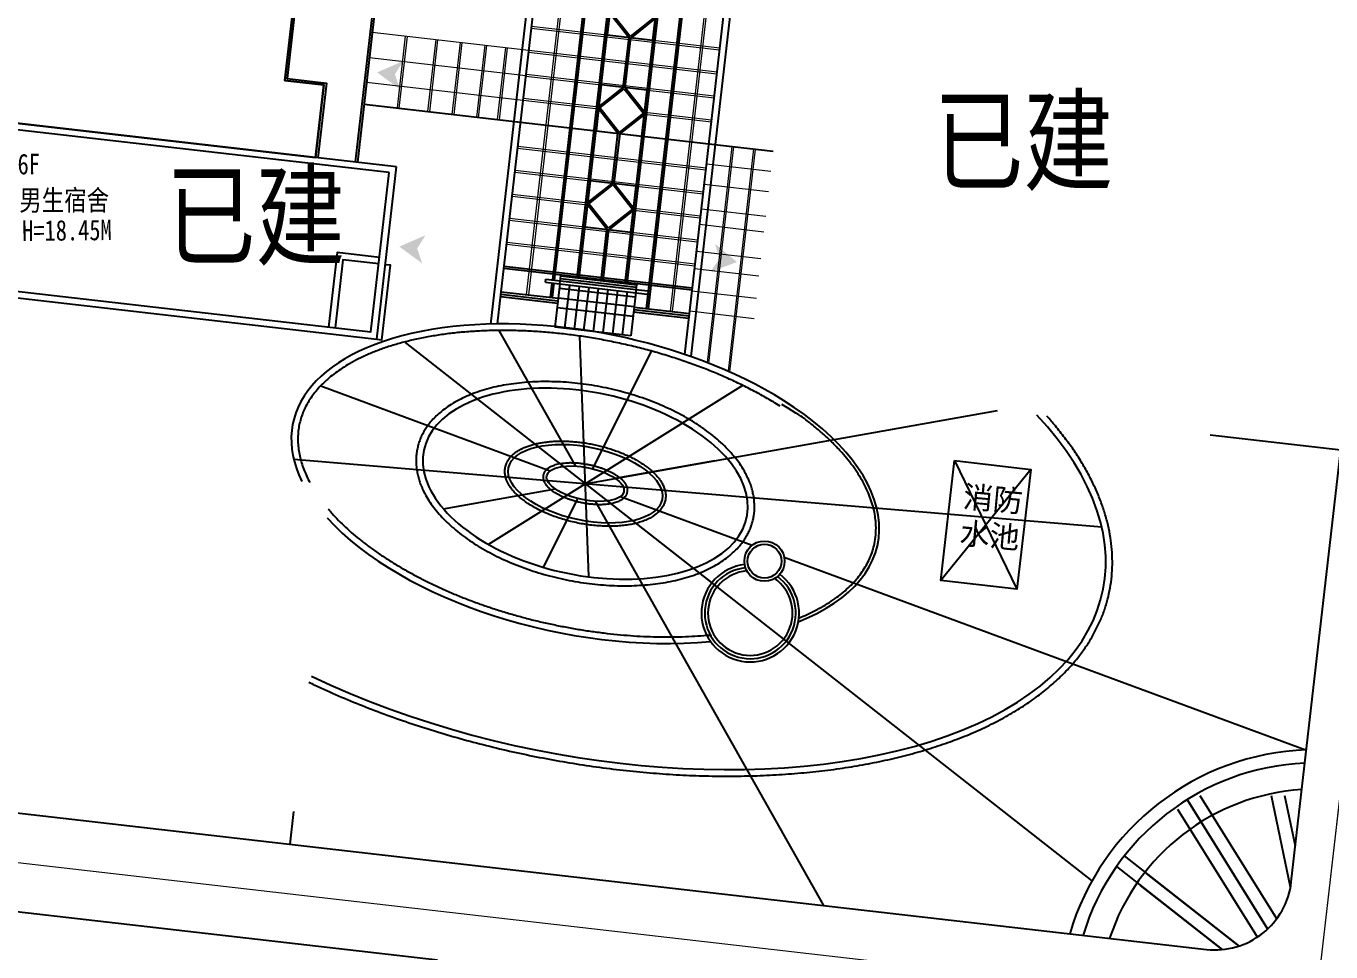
# Model space of a CAD drawing. Extents: x 34159 to 76259, y 14444 to 30378.
# Drawn here: x 35154.5 to 35273.6, y 15063.1 to 15147.6 of the extents above; entities that cross this region are included whole.
import ezdxf

# ---------------------------------------------------------------- set-up
doc = ezdxf.new("R2010")
doc.units = 0
doc.header["$LTSCALE"] = 1000
doc.header["$MEASUREMENT"] = 0
doc.linetypes.add('DASHDOT2', pattern=[0.5, 0.25, -0.125, 0, -0.125])
for name, color, linetype in [('0-pav', 171, 'Continuous'), ('0-road', 33, 'Continuous'), ('0-场地', 5, 'Continuous'), ('pl-pudi01', 25, 'Continuous'), ('PUB_DIM', 3, 'Continuous'), ('PUB_TEXT', 7, 'Continuous'), ('WALL', 2, 'Continuous'), ('细线', 7, 'Continuous'), ('车行道', 5, 'Continuous'), ('铺地', 25, 'Continuous')]:
    doc.layers.add(name, color=color, linetype=linetype)
doc.layers.add('COLUMN', color=7, linetype='Continuous', lineweight=13)
doc.layers.add('道路红线', color=1, linetype='Continuous', lineweight=0)
doc.styles.add('HT', font='simhei.ttf', dxfattribs={"width": 0.8})
doc.styles.get("Standard").update_dxf_attribs({"font": 'gbenor.shx', "bigfont": 'gbcbig.shx'})

# ---------------------------------------------------------------- blocks, each defined once
blk = doc.blocks.new('sdfasdfas')
at = {"layer": 'PUB_TEXT', "color": 6}
blk.add_lwpolyline([(6410274, -6210233), (6417229, -6211031), (6415974, -6221959), (6409020, -6221161)], close=True, dxfattribs=at)
for points in [[(6410274, -6210233), (6415974, -6221959)], [(6417229, -6211031), (6409020, -6221161)]]:
    blk.add_lwpolyline(points, dxfattribs=at)
at = {"layer": 'PUB_TEXT', "color": 7, "insert": (6411163, -6212481), "char_height": 2000, "width": 6266.85, "attachment_point": 1, "rotation": 354.80913}
blk.add_mtext('{\\fSimSun|b0|i0|c134|p2;消防水池}', dxfattribs=at)
blk = doc.blocks.new('SEDWWWW')
blk.add_line((4001306, -5831821), (4001306, -5825461))
at = {"layer": 'WALL', "color": 6, "ltscale": 10}
for points in [[(4001786, -5832061), (4001306, -5832061), (4001306, -5825221), (4001786, -5825221)], [(4005386, -5841061), (4005386, -5861821)], [(4005586, -5841061), (4005586, -5861821)], [(4009026, -5841061), (4009026, -5847921), (4012626, -5847921), (4012626, -5854961), (4009026, -5854961), (4009026, -5861821)], [(4009226, -5841061), (4009226, -5847721), (4012826, -5847721), (4012826, -5855161), (4009226, -5855161), (4009226, -5861821)], [(4001786, -5877661), (4001306, -5877661), (4001306, -5870821), (4001786, -5870821)]]:
    blk.add_lwpolyline(points, dxfattribs=at)
at = {"layer": 'WALL', "ltscale": 10}
for points in [[(4001786, -5841061), (4038026, -5841061), (4038026, -5825221), (4001786, -5825221)], [(4002386, -5840461), (4037426, -5840461), (4037426, -5825821), (4002386, -5825821)], [(4001786, -5861821), (4038026, -5861821), (4038026, -5877661), (4001786, -5877661)], [(4002386, -5862421), (4037426, -5862421), (4037426, -5877061), (4002386, -5877061)]]:
    blk.add_lwpolyline(points, close=True, dxfattribs=at)
for points in [[(4002386, -5832061), (4005686, -5832061), (4005686, -5825821)], [(4002386, -5832661), (4006286, -5832661), (4006286, -5825821)], [(4002386, -5870221), (4006286, -5870221), (4006286, -5877061)], [(4002386, -5870821), (4005686, -5870821), (4005686, -5877061)]]:
    blk.add_lwpolyline(points, dxfattribs=at)
blk = doc.blocks.new('wewewew')
at = {"color": 8, "linetype": 'Continuous'}
for p, q in [((36878.66, 15124.43), (36891.7, 15238.04)), ((36878.84, 15124.41), (36891.88, 15238.02)), ((36880.9, 15124.62), (36893.89, 15237.79)), ((36881.08, 15124.6), (36894.07, 15237.77)), ((36885.28, 15124.12), (36898.27, 15237.29)), ((36885.46, 15124.1), (36898.45, 15237.26)), ((36887.23, 15121.82), (36900.46, 15237.03)), ((36887.41, 15121.8), (36900.64, 15237.01)), ((36889.21, 15176.91), (36890.98, 15174.68)), ((36889.33, 15177), (36891.1, 15174.76))]:
    blk.add_line(p, q, dxfattribs=at)
for points in [[(36890.64, 15207.9), (36890.16, 15203.7), (36894.36, 15203.22), (36894.84, 15207.42)], [(36889.64, 15199.14), (36889.16, 15194.95), (36893.35, 15194.46), (36893.83, 15198.66)], [(36888.63, 15190.39), (36888.15, 15186.19), (36892.35, 15185.71), (36892.83, 15189.9)], [(36884.11, 15150.98), (36883.63, 15146.79), (36887.82, 15146.31), (36888.3, 15150.5)]]:
    blk.add_lwpolyline(points, close=True, dxfattribs=at)
at = {"layer": 'COLUMN', "color": 8, "linetype": 'Continuous'}
for p, q in [((36876.28, 15123.08), (36889.51, 15238.29)), ((36876.47, 15123.06), (36889.69, 15238.27)), ((36889.42, 15121.57), (36902.65, 15236.78)), ((36889.6, 15121.55), (36902.83, 15236.76)), ((36884.01, 15210.88), (36901.2, 15208.9)), ((36884.03, 15211.06), (36901.22, 15209.09)), ((36883.75, 15208.69), (36894.84, 15207.42)), ((36883.77, 15208.87), (36894.86, 15207.6)), ((36894.61, 15205.41), (36900.71, 15204.71)), ((36883.25, 15204.31), (36900.44, 15202.34)), ((36883.27, 15204.49), (36900.46, 15202.52)), ((36894.59, 15205.23), (36900.69, 15204.53)), ((36883, 15202.12), (36900.19, 15200.15)), ((36883.02, 15202.3), (36900.21, 15200.33)), ((36882.75, 15199.93), (36899.94, 15197.96)), ((36882.77, 15200.11), (36899.96, 15198.14)), ((36882.5, 15197.74), (36889.39, 15196.95)), ((36882.52, 15197.93), (36889.41, 15197.13)), ((36893.58, 15196.47), (36899.69, 15195.77)), ((36893.6, 15196.65), (36899.71, 15195.95)), ((36882.25, 15195.55), (36899.44, 15193.58)), ((36882.27, 15195.74), (36899.46, 15193.76)), ((36882.02, 15193.55), (36899.21, 15191.57)), ((36881.99, 15193.37), (36899.19, 15191.39)), ((36881.74, 15191.18), (36898.93, 15189.2)), ((36881.76, 15191.36), (36898.96, 15189.39)), ((36881.49, 15188.99), (36888.38, 15188.2)), ((36881.51, 15189.17), (36888.4, 15188.38)), ((36892.58, 15187.71), (36898.68, 15187.01)), ((36892.6, 15187.9), (36898.7, 15187.2)), ((36881.24, 15186.8), (36898.43, 15184.82)), ((36881.26, 15186.98), (36898.45, 15185.01)), ((36880.99, 15184.61), (36898.18, 15182.64)), ((36880.99, 15184.61), (36898.18, 15182.64)), ((36881.01, 15184.79), (36898.2, 15182.82)), ((36881.01, 15184.79), (36898.2, 15182.82)), ((36880.74, 15182.42), (36897.93, 15180.45)), ((36880.76, 15182.6), (36897.95, 15180.63)), ((36880.51, 15180.41), (36897.7, 15178.44)), ((36880.49, 15180.23), (36897.68, 15178.26)), ((36880.24, 15178.04), (36897.43, 15176.07)), ((36880.26, 15178.22), (36897.45, 15176.25)), ((36879.98, 15175.85), (36887.07, 15175.04)), ((36880.01, 15176.04), (36887.09, 15175.22)), ((36890.87, 15174.6), (36897.18, 15173.88)), ((36890.89, 15174.79), (36897.2, 15174.06)), ((36879.73, 15173.66), (36896.92, 15171.69)), ((36879.75, 15173.85), (36896.95, 15171.87)), ((36879.48, 15171.47), (36896.67, 15169.5)), ((36879.5, 15171.66), (36896.69, 15169.68)), ((36879.23, 15169.29), (36896.42, 15167.31)), ((36879.25, 15169.47), (36896.44, 15167.49)), ((36879, 15167.28), (36886.08, 15166.47)), ((36878.98, 15167.1), (36886.06, 15166.28)), ((36878.73, 15164.91), (36895.92, 15162.93)), ((36878.75, 15165.09), (36895.94, 15163.12)), ((36889.87, 15165.85), (36896.17, 15165.12)), ((36889.89, 15166.03), (36896.19, 15165.31)), ((36878.48, 15162.72), (36895.67, 15160.75)), ((36878.5, 15162.9), (36895.69, 15160.93)), ((36878.23, 15160.53), (36895.42, 15158.56)), ((36878.25, 15160.71), (36895.44, 15158.74)), ((36877.97, 15158.34), (36885.06, 15157.53)), ((36877.99, 15158.52), (36885.08, 15157.71)), ((36888.86, 15157.09), (36895.17, 15156.37)), ((36888.88, 15157.27), (36895.19, 15156.55)), ((36877.72, 15156.15), (36894.91, 15154.18)), ((36877.74, 15156.33), (36894.93, 15154.36)), ((36877.47, 15153.96), (36894.66, 15151.99)), ((36877.49, 15154.14), (36894.68, 15152.17)), ((36877.22, 15151.77), (36888.3, 15150.5)), ((36877.24, 15151.96), (36888.33, 15150.68)), ((36876.97, 15149.58), (36883.86, 15148.79)), ((36876.99, 15149.77), (36883.88, 15148.98))]:
    blk.add_line(p, q, dxfattribs=at)
at = {"layer": '铺地'}
for p, q in [((36873.01, 15120.4), (36886.59, 15238.63)), ((36873.62, 15120.41), (36887.18, 15238.56)), ((36890.72, 15117.63), (36904.37, 15236.58)), ((36891.3, 15117.43), (36904.97, 15236.52)), ((36892.65, 15207.67), (36893.17, 15212.23)), ((36892.65, 15207.67), (36893.17, 15212.23)), ((36892.83, 15207.65), (36893.35, 15212.21)), ((36892.83, 15207.65), (36893.35, 15212.21)), ((36890.41, 15205.9), (36892.64, 15207.67)), ((36890.5, 15205.79), (36892.73, 15207.55)), ((36892.73, 15207.55), (36894.49, 15205.33)), ((36892.84, 15207.65), (36894.62, 15205.41)), ((36892.16, 15203.47), (36890.39, 15205.7)), ((36892.27, 15203.56), (36890.5, 15205.79)), ((36894.49, 15205.33), (36892.27, 15203.56)), ((36894.6, 15205.23), (36892.36, 15203.45)), ((36891.64, 15198.91), (36892.19, 15203.67)), ((36891.64, 15198.91), (36892.17, 15203.47)), ((36891.83, 15198.89), (36892.37, 15203.65)), ((36891.83, 15198.89), (36892.35, 15203.45)), ((36889.41, 15197.15), (36891.63, 15198.91)), ((36889.5, 15197.03), (36891.72, 15198.8)), ((36891.72, 15198.8), (36893.49, 15196.57)), ((36891.84, 15198.89), (36893.61, 15196.65)), ((36891.15, 15194.72), (36889.38, 15196.94)), ((36891.27, 15194.81), (36889.5, 15197.03)), ((36893.49, 15196.57), (36891.27, 15194.81)), ((36893.59, 15196.47), (36891.36, 15194.69)), ((36890.62, 15189.96), (36891.18, 15194.91)), ((36890.64, 15190.16), (36891.16, 15194.72)), ((36890.8, 15189.94), (36891.37, 15194.89)), ((36890.82, 15190.13), (36891.34, 15194.69)), ((36888.4, 15188.39), (36890.63, 15190.16)), ((36888.49, 15188.28), (36890.72, 15190.04)), ((36890.72, 15190.04), (36892.48, 15187.82)), ((36890.83, 15190.13), (36892.61, 15187.9)), ((36890.14, 15185.96), (36888.38, 15188.18)), ((36890.26, 15186.05), (36888.49, 15188.28)), ((36892.48, 15187.82), (36890.26, 15186.05)), ((36892.59, 15187.71), (36890.35, 15185.94)), ((36889.11, 15176.83), (36890.18, 15186.15)), ((36889.29, 15176.81), (36890.36, 15186.13)), ((36886.9, 15175.26), (36889.12, 15177.02)), ((36886.99, 15175.14), (36889.21, 15176.91)), ((36888.64, 15172.83), (36886.87, 15175.05)), ((36888.75, 15172.92), (36886.99, 15175.14)), ((36890.98, 15174.68), (36888.75, 15172.92)), ((36891.08, 15174.58), (36888.84, 15172.8)), ((36888.1, 15168.07), (36888.67, 15173.02)), ((36888.29, 15168.05), (36888.85, 15173)), ((36885.89, 15166.5), (36888.11, 15168.27)), ((36885.98, 15166.39), (36888.2, 15168.15)), ((36888.2, 15168.15), (36889.97, 15165.93)), ((36888.32, 15168.24), (36890.1, 15166.01)), ((36887.63, 15164.07), (36885.87, 15166.29)), ((36887.75, 15164.16), (36885.98, 15166.39)), ((36889.97, 15165.93), (36887.75, 15164.16)), ((36890.08, 15165.82), (36887.84, 15164.05)), ((36887.1, 15159.31), (36887.67, 15164.26)), ((36887.28, 15159.29), (36887.85, 15164.24)), ((36884.88, 15157.74), (36887.11, 15159.51)), ((36884.98, 15157.63), (36887.2, 15159.39)), ((36887.2, 15159.39), (36888.97, 15157.17)), ((36887.31, 15159.49), (36889.09, 15157.25)), ((36886.63, 15155.31), (36884.86, 15157.54)), ((36886.74, 15155.41), (36884.98, 15157.63)), ((36888.97, 15157.17), (36886.74, 15155.41)), ((36889.07, 15157.07), (36886.83, 15155.29)), ((36886.12, 15150.75), (36886.66, 15155.51)), ((36886.3, 15150.73), (36886.84, 15155.49)), ((36883.88, 15148.99), (36886.1, 15150.75)), ((36883.97, 15148.87), (36886.19, 15150.64)), ((36886.19, 15150.64), (36887.96, 15148.42)), ((36886.31, 15150.73), (36888.09, 15148.49)), ((36885.62, 15146.56), (36883.86, 15148.78)), ((36885.74, 15146.65), (36883.97, 15148.87))]:
    blk.add_line(p, q, dxfattribs=at)

msp = doc.modelspace()

# ---------------------------------------------------------------- hatches: boundary and pattern name
at = {"layer": 'PUB_DIM'}
for points in [[(35188.15, 15143.19), (35188.91, 15144.41), (35186.52, 15143.37), (35188.61, 15141.82)], [(35190.18, 15127.29), (35190.94, 15128.51), (35188.55, 15127.47), (35190.64, 15125.93)], [(35217.77, 15126.34), (35216.94, 15125.16), (35219.38, 15126.06), (35217.38, 15127.72)]]:
    msp.add_hatch(color=256, dxfattribs=at).paths.add_polyline_path(points)

# ---------------------------------------------------------------- linework, layer by layer
at = {"color": 8, "linetype": 'Continuous'}
for p, q in [((35198.11, 15125.69), (35215.3, 15123.71)), ((35198.09, 15125.51), (35215.28, 15123.53)), ((35201.9, 15124.21), (35201.93, 15124.5)), ((35201.93, 15124.5), (35211.49, 15123.41)), ((35203.21, 15124.06), (35203.29, 15124.79)), ((35203.27, 15124.57), (35210.2, 15123.78)), ((35203.29, 15124.79), (35210.23, 15123.99)), ((35197.84, 15123.35), (35203.06, 15122.75)), ((35201.9, 15124.21), (35211.46, 15123.11)), ((35202.36, 15122.83), (35202.51, 15124.14)), ((35202.54, 15122.81), (35202.69, 15124.12)), ((35203.21, 15124.06), (35202.76, 15120.12)), ((35210.09, 15122.85), (35203.16, 15123.64)), ((35204.09, 15123.96), (35203.63, 15120.02)), ((35204.96, 15123.86), (35204.51, 15119.92)), ((35205.84, 15123.76), (35205.38, 15119.82)), ((35206.71, 15123.66), (35206.26, 15119.72)), ((35207.59, 15123.56), (35207.14, 15119.62)), ((35208.46, 15123.46), (35208.01, 15119.52)), ((35209.34, 15123.36), (35208.89, 15119.42)), ((35210.18, 15123.56), (35209.69, 15119.32)), ((35210.14, 15123.26), (35210.23, 15123.99)), ((35211.46, 15123.11), (35211.49, 15123.41)), ((35197.79, 15122.91), (35203.01, 15122.31)), ((35197.82, 15123.13), (35203.03, 15122.53)), ((35209.99, 15121.97), (35203.06, 15122.77)), ((35209.89, 15121.1), (35202.96, 15121.89)), ((35209.94, 15121.51), (35214.98, 15120.93)), ((35209.97, 15121.73), (35215.01, 15121.15)), ((35209.99, 15121.95), (35215.03, 15121.37)), ((35209.69, 15119.32), (35202.76, 15120.12))]:
    msp.add_line(p, q, dxfattribs=at)
for points in [[(35206.99, 15142.23), (35206.51, 15138.03), (35210.7, 15137.55), (35211.18, 15141.74)], [(35205.98, 15133.47), (35205.5, 15129.27), (35209.7, 15128.79), (35210.18, 15132.99)]]:
    msp.add_lwpolyline(points, close=True, dxfattribs=at)
at = {"color": 64}
for points in [[(35262.59, 15110.28), (35274.52, 15108.92)], [(35178.88, 15075.92), (35178.54, 15072.94)]]:
    msp.add_lwpolyline(points, dxfattribs=at)
at = {"layer": '0-pav', "linetype": 'Continuous'}
for p, q in [((35260.48, 15077), (35267.83, 15065.19)), ((35267.83, 15065.19), (35260.48, 15077)), ((35260.48, 15077), (35267.83, 15065.19)), ((35268.66, 15066.12), (35261.68, 15077.35)), ((35269.92, 15069.02), (35268.17, 15077.35)), ((35270.36, 15072.74), (35269.39, 15077.35)), ((35266.89, 15064.44), (35259.64, 15076.08)), ((35254.03, 15070.89), (35263.69, 15063.31)), ((35254.74, 15071.85), (35265.22, 15063.63)), ((35265.22, 15063.63), (35256.78, 15070.26)), ((35263.69, 15063.31), (35256.23, 15069.16)), ((35266.43, 15067.45), (35267.83, 15065.19)), ((35266.43, 15067.45), (35267.83, 15065.19))]:
    msp.add_line(p, q, dxfattribs=at)
msp.add_arc((35272.21, 15058.15), 19.8, 93.632, 161.782, dxfattribs=at)
at = {"layer": '0-road', "linetype": 'Continuous', "ltscale": 5}
for radius, start, end in [(23.4, 92.0527, 163.5968), (22.2, 92.5215, 163.0584)]:
    msp.add_arc((35272.21, 15058.15), radius, start, end, dxfattribs=at)
at = {"layer": 'COLUMN', "color": 8, "linetype": 'Continuous'}
for p, q in [((35186.08, 15147.03), (35200.37, 15145.39)), ((35200.6, 15147.4), (35217.79, 15145.42)), ((35200.62, 15147.58), (35217.81, 15145.6)), ((35189.09, 15146.68), (35188.34, 15140.12)), ((35189.26, 15146.66), (35188.51, 15140.1)), ((35191.87, 15146.37), (35191.11, 15139.8)), ((35192.04, 15146.35), (35191.29, 15139.78)), ((35194.1, 15146.11), (35193.35, 15139.54)), ((35194.27, 15146.09), (35193.52, 15139.52)), ((35196.35, 15145.85), (35195.59, 15139.28)), ((35196.52, 15145.83), (35195.76, 15139.26)), ((35185.82, 15144.74), (35200.11, 15143.1)), ((35198.23, 15145.63), (35197.48, 15139.07)), ((35198.4, 15145.61), (35197.65, 15139.05)), ((35200.35, 15145.21), (35217.54, 15143.23)), ((35200.37, 15145.39), (35217.56, 15143.42)), ((35185.56, 15142.49), (35199.85, 15140.85)), ((35200.1, 15143.02), (35217.29, 15141.04)), ((35200.12, 15143.2), (35217.31, 15141.23)), ((35199.85, 15140.83), (35206.74, 15140.04)), ((35199.87, 15141.01), (35206.76, 15140.22)), ((35210.93, 15139.56), (35217.04, 15138.85)), ((35210.95, 15139.74), (35217.06, 15139.04)), ((35199.35, 15136.45), (35216.54, 15134.48)), ((35199.37, 15136.63), (35216.56, 15134.66)), ((35218.91, 15136.61), (35216.65, 15116.89)), ((35219.06, 15136.59), (35216.79, 15116.83)), ((35220.9, 15136.38), (35218.57, 15116.09)), ((35221.05, 15136.36), (35218.71, 15116.03)), ((35199.09, 15134.26), (35216.29, 15132.29)), ((35199.12, 15134.44), (35216.31, 15132.47)), ((35198.84, 15132.07), (35205.73, 15131.28)), ((35198.86, 15132.25), (35205.75, 15131.46)), ((35209.93, 15130.8), (35216.03, 15130.1)), ((35209.95, 15130.98), (35216.06, 15130.28)), ((35198.59, 15129.88), (35215.78, 15127.91)), ((35198.61, 15130.07), (35215.8, 15128.09)), ((35198.34, 15127.69), (35215.53, 15125.72)), ((35198.36, 15127.88), (35215.55, 15125.9))]:
    msp.add_line(p, q, dxfattribs=at)
for points in [[(35216.6, 15135.02), (35222.48, 15134.35)], [(35216.39, 15133.17), (35222.26, 15132.5)], [(35216.13, 15130.92), (35222.01, 15130.24)], [(35215.97, 15129.51), (35221.84, 15128.83)], [(35215.68, 15127.04), (35221.56, 15126.37)], [(35215.5, 15125.46), (35221.38, 15124.79)], [(35215.27, 15123.44), (35221.15, 15122.77)], [(35215.06, 15121.6), (35220.94, 15120.92)]]:
    msp.add_lwpolyline(points, dxfattribs=at)
at = {"layer": 'pl-pudi01'}
for p, q in [((35197.63, 15119.81), (35204.62, 15107.44)), ((35189.08, 15118.72), (35251.79, 15069.57)), ((35189.08, 15118.72), (35217.08, 15096.77)), ((35205.84, 15097.36), (35205.04, 15119.3)), ((35206.21, 15107.19), (35211.58, 15117.93)), ((35196.67, 15100.29), (35219.96, 15114.85)), ((35181.37, 15114.76), (35202.33, 15107.01)), ((35205.53, 15105.83), (35243.16, 15112.52)), ((35178.91, 15108.06), (35252.68, 15101.88)), ((35208.26, 15106.32), (35217.39, 15107.94)), ((35192.57, 15103.53), (35202.8, 15105.35)), ((35201.71, 15098.19), (35204.85, 15104.47)), ((35206.44, 15104.23), (35227.27, 15067.34)), ((35208.73, 15104.65), (35220.75, 15100.21)), ((35223.69, 15099.12), (35271.37, 15081.5))]:
    msp.add_line(p, q, dxfattribs=at)
for radius in [1.84, 1.54]:
    msp.add_circle((35221.89, 15098.76), radius, dxfattribs=at)
for radius, start, end in [(4.46, 96.718, 52.693), (4.16, 96.1648, 53.2462), (3.86, 94.7275, 54.6835)]:
    msp.add_arc((35220.59, 15094.02), radius, start, end, dxfattribs=at)
for major_axis, ratio, start_param, end_param in [((-26.7, 5.51), 0.505793, 4.076025, 6.657397), ((-14.75, 3.05), 0.553652, -2.09645, 0.39057), ((-26.7, 5.51), 0.505793, -3.798035, -2.20716), ((47.26, -9.76), 0.512043, -8.302434, -5.657269), ((-14.75, 3.05), 0.553652, 0.39057, 4.186735), ((7.01, -1.45), 0.468071, -3.141592653589793, 3.141592653589793), ((-26.7, 5.51), 0.505793, 6.886257, 8.398275)]:
    msp.add_ellipse((35205.53, 15105.83), major_axis=major_axis, ratio=ratio, start_param=start_param, end_param=end_param, dxfattribs=at)
msp.add_ellipse((35205.53, 15105.83), major_axis=(-3.52, 0.73), ratio=0.410516, dxfattribs=at)
for points, knots in [([(35223.32, 15112.91), (35223.11, 15113.04), (35222.91, 15113.16), (35222.33, 15113.51), (35221.95, 15113.73), (35221.18, 15114.15), (35220.78, 15114.36), (35219.98, 15114.77), (35219.57, 15114.97), (35218.73, 15115.36), (35218.31, 15115.55), (35217.44, 15115.92), (35217.01, 15116.1), (35216.12, 15116.45), (35215.67, 15116.62), (35214.76, 15116.94), (35214.3, 15117.1), (35213.38, 15117.4), (35212.91, 15117.55), (35211.96, 15117.83), (35211.49, 15117.96), (35210.53, 15118.21), (35210.05, 15118.33), (35209.09, 15118.56), (35208.6, 15118.66), (35207.63, 15118.86), (35207.14, 15118.96), (35206.16, 15119.13), (35205.67, 15119.21), (35204.7, 15119.35), (35204.21, 15119.42), (35203.23, 15119.53), (35202.74, 15119.58), (35201.77, 15119.67), (35201.29, 15119.7), (35200.33, 15119.76), (35199.85, 15119.78), (35198.9, 15119.81), (35198.43, 15119.82), (35197.49, 15119.82), (35197.03, 15119.81), (35196.11, 15119.78), (35195.65, 15119.75), (35194.75, 15119.69), (35194.31, 15119.66), (35193.43, 15119.57), (35193, 15119.52), (35192.15, 15119.4), (35191.73, 15119.33), (35190.91, 15119.19), (35190.51, 15119.11), (35189.72, 15118.94), (35189.33, 15118.84), (35188.57, 15118.64), (35188.2, 15118.54), (35187.48, 15118.31), (35187.13, 15118.19), (35186.45, 15117.94), (35186.12, 15117.81), (35185.48, 15117.54), (35185.17, 15117.39), (35184.57, 15117.1), (35184.28, 15116.94), (35183.77, 15116.65), (35183.55, 15116.51), (35183.12, 15116.23), (35182.91, 15116.09), (35182.52, 15115.79), (35182.32, 15115.64), (35181.96, 15115.33), (35181.79, 15115.18), (35181.46, 15114.86), (35181.3, 15114.7), (35181.01, 15114.37), (35180.87, 15114.2), (35180.61, 15113.86), (35180.49, 15113.69), (35180.26, 15113.34), (35180.16, 15113.17), (35179.97, 15112.81), (35179.88, 15112.63), (35179.73, 15112.27), (35179.66, 15112.08), (35179.54, 15111.71), (35179.49, 15111.53), (35179.4, 15111.15), (35179.37, 15110.96), (35179.32, 15110.57), (35179.3, 15110.38), (35179.28, 15109.98), (35179.28, 15109.78), (35179.3, 15109.38), (35179.32, 15109.18), (35179.38, 15108.78), (35179.41, 15108.57), (35179.5, 15108.16), (35179.56, 15107.95), (35179.68, 15107.54), (35179.76, 15107.33), (35179.92, 15106.91), (35180.01, 15106.69), (35180.19, 15106.3), (35180.28, 15106.12), (35180.38, 15105.94)], [4.076025, 4.076025, 4.076025, 4.076025, 4.10744, 4.10744, 4.162715, 4.162715, 4.217991, 4.217991, 4.273267, 4.273267, 4.328542, 4.328542, 4.383818, 4.383818, 4.439094, 4.439094, 4.494369, 4.494369, 4.549645, 4.549645, 4.604921, 4.604921, 4.660196, 4.660196, 4.715472, 4.715472, 4.770748, 4.770748, 4.826023, 4.826023, 4.881299, 4.881299, 4.936574, 4.936574, 4.99185, 4.99185, 5.047126, 5.047126, 5.102401, 5.102401, 5.157677, 5.157677, 5.212953, 5.212953, 5.268228, 5.268228, 5.323504, 5.323504, 5.37878, 5.37878, 5.434055, 5.434055, 5.489331, 5.489331, 5.544607, 5.544607, 5.599882, 5.599882, 5.655158, 5.655158, 5.710433, 5.710433, 5.765709, 5.765709, 5.811907, 5.811907, 5.858105, 5.858105, 5.904303, 5.904303, 5.950501, 5.950501, 5.996699, 5.996699, 6.042897, 6.042897, 6.089095, 6.089095, 6.135293, 6.135293, 6.181491, 6.181491, 6.227689, 6.227689, 6.273887, 6.273887, 6.320085, 6.320085, 6.366283, 6.366283, 6.412481, 6.412481, 6.458679, 6.458679, 6.504877, 6.504877, 6.551075, 6.551075, 6.597273, 6.597273, 6.643471, 6.643471, 6.68246, 6.68246, 6.68246, 6.68246]), ([(35214.69, 15111.89), (35214.54, 15111.98), (35214.38, 15112.06), (35213.94, 15112.3), (35213.65, 15112.45), (35213.04, 15112.73), (35212.74, 15112.87), (35212.11, 15113.14), (35211.79, 15113.27), (35211.15, 15113.51), (35210.82, 15113.63), (35210.16, 15113.85), (35209.82, 15113.96), (35209.15, 15114.15), (35208.81, 15114.24), (35208.12, 15114.42), (35207.78, 15114.49), (35207.09, 15114.64), (35206.74, 15114.71), (35206.04, 15114.83), (35205.69, 15114.88), (35205, 15114.97), (35204.65, 15115.01), (35203.95, 15115.07), (35203.6, 15115.1), (35202.91, 15115.13), (35202.57, 15115.14), (35201.89, 15115.15), (35201.55, 15115.15), (35200.88, 15115.13), (35200.55, 15115.11), (35199.89, 15115.06), (35199.57, 15115.03), (35198.93, 15114.95), (35198.61, 15114.91), (35198, 15114.8), (35197.69, 15114.74), (35197.1, 15114.61), (35196.81, 15114.54), (35196.24, 15114.38), (35195.96, 15114.29), (35195.42, 15114.1), (35195.15, 15114), (35194.64, 15113.79), (35194.39, 15113.67), (35193.91, 15113.43), (35193.68, 15113.31), (35193.24, 15113.04), (35193.03, 15112.9), (35192.62, 15112.61), (35192.43, 15112.46), (35192.1, 15112.18), (35191.95, 15112.05), (35191.68, 15111.78), (35191.55, 15111.64), (35191.31, 15111.35), (35191.2, 15111.21), (35191.01, 15110.93), (35190.92, 15110.81), (35190.77, 15110.55), (35190.7, 15110.42), (35190.57, 15110.15), (35190.51, 15110.02), (35190.4, 15109.75), (35190.35, 15109.61), (35190.27, 15109.33), (35190.23, 15109.19), (35190.17, 15108.91), (35190.14, 15108.76), (35190.1, 15108.47), (35190.09, 15108.33), (35190.08, 15108.04), (35190.08, 15107.89), (35190.09, 15107.59), (35190.1, 15107.45), (35190.13, 15107.15), (35190.16, 15107), (35190.21, 15106.71), (35190.25, 15106.56), (35190.33, 15106.26), (35190.37, 15106.11), (35190.47, 15105.82), (35190.53, 15105.67), (35190.63, 15105.45), (35190.66, 15105.36), (35190.7, 15105.28)], [-2.09645, -2.09645, -2.09645, -2.09645, -2.059769, -2.059769, -1.990829, -1.990829, -1.921889, -1.921889, -1.852949, -1.852949, -1.784008, -1.784008, -1.715068, -1.715068, -1.646128, -1.646128, -1.577187, -1.577187, -1.508247, -1.508247, -1.439307, -1.439307, -1.370367, -1.370367, -1.301426, -1.301426, -1.232486, -1.232486, -1.163546, -1.163546, -1.094605, -1.094605, -1.025665, -1.025665, -0.956725, -0.956725, -0.887785, -0.887785, -0.818844, -0.818844, -0.749904, -0.749904, -0.680964, -0.680964, -0.612024, -0.612024, -0.543083, -0.543083, -0.474143, -0.474143, -0.405203, -0.405203, -0.349123, -0.349123, -0.293044, -0.293044, -0.236964, -0.236964, -0.190654, -0.190654, -0.144344, -0.144344, -0.098034, -0.098034, -0.051724, -0.051724, -0.005414, -0.005414, 0.040896, 0.040896, 0.087206, 0.087206, 0.133516, 0.133516, 0.179826, 0.179826, 0.226136, 0.226136, 0.272446, 0.272446, 0.318755, 0.318755, 0.365065, 0.365065, 0.39057, 0.39057, 0.39057, 0.39057]), ([(35225.03, 15093.57), (35225.28, 15093.67), (35225.54, 15093.78), (35226.12, 15094.05), (35226.44, 15094.2), (35227.06, 15094.53), (35227.36, 15094.71), (35227.88, 15095.03), (35228.11, 15095.18), (35228.55, 15095.5), (35228.76, 15095.66), (35229.16, 15095.98), (35229.35, 15096.15), (35229.71, 15096.49), (35229.89, 15096.67), (35230.21, 15097.02), (35230.37, 15097.2), (35230.65, 15097.57), (35230.79, 15097.76), (35231.04, 15098.13), (35231.15, 15098.33), (35231.36, 15098.72), (35231.45, 15098.91), (35231.62, 15099.31), (35231.7, 15099.51), (35231.83, 15099.92), (35231.88, 15100.13), (35231.98, 15100.61), (35232.02, 15100.89), (35232.07, 15101.45), (35232.08, 15101.74), (35232.06, 15102.25), (35232.04, 15102.48), (35231.98, 15102.93), (35231.94, 15103.16), (35231.84, 15103.62), (35231.77, 15103.85), (35231.63, 15104.32), (35231.54, 15104.55), (35231.35, 15105.02), (35231.25, 15105.26), (35231.02, 15105.73), (35230.89, 15105.97), (35230.62, 15106.44), (35230.47, 15106.68), (35230.16, 15107.15), (35229.99, 15107.39), (35229.63, 15107.86), (35229.44, 15108.09), (35229.05, 15108.56), (35228.84, 15108.8), (35228.4, 15109.26), (35228.18, 15109.49), (35227.7, 15109.95), (35227.46, 15110.18), (35226.94, 15110.63), (35226.68, 15110.85), (35226.13, 15111.3), (35225.85, 15111.52), (35225.31, 15111.93), (35225.05, 15112.11), (35223.47, 15113.07)], [-3.789256, -3.789256, -3.789256, -3.789256, -3.74635, -3.74635, -3.688129, -3.688129, -3.629908, -3.629908, -3.58141, -3.58141, -3.532911, -3.532911, -3.484412, -3.484412, -3.435913, -3.435913, -3.387414, -3.387414, -3.338915, -3.338915, -3.290417, -3.290417, -3.241918, -3.241918, -3.193419, -3.193419, -3.14492, -3.14492, -3.081148, -3.081148, -3.017376, -3.017376, -2.967512, -2.967512, -2.917649, -2.917649, -2.867785, -2.867785, -2.817921, -2.817921, -2.768058, -2.768058, -2.718194, -2.718194, -2.66833, -2.66833, -2.618467, -2.618467, -2.568603, -2.568603, -2.518739, -2.518739, -2.468875, -2.468875, -2.419012, -2.419012, -2.369148, -2.369148, -2.319284, -2.319284, -2.275779, -2.275779, -2.275779, -2.275779]), ([(35180.28, 15087.71), (35180.65, 15087.54), (35181.02, 15087.36), (35182.1, 15086.87), (35182.81, 15086.55), (35184.26, 15085.94), (35185, 15085.64), (35186.48, 15085.07), (35187.24, 15084.78), (35188.75, 15084.24), (35189.52, 15083.98), (35191.07, 15083.47), (35191.85, 15083.23), (35193.42, 15082.76), (35194.21, 15082.54), (35195.8, 15082.11), (35196.6, 15081.91), (35198.21, 15081.52), (35199.01, 15081.34), (35200.63, 15080.99), (35201.44, 15080.83), (35203.07, 15080.53), (35203.89, 15080.39), (35205.52, 15080.13), (35206.33, 15080.01), (35207.96, 15079.8), (35208.77, 15079.7), (35210.4, 15079.53), (35211.21, 15079.46), (35212.82, 15079.33), (35213.63, 15079.28), (35215.23, 15079.2), (35216.03, 15079.17), (35217.61, 15079.14), (35218.4, 15079.13), (35219.96, 15079.15), (35220.74, 15079.16), (35222.28, 15079.22), (35223.04, 15079.26), (35224.55, 15079.37), (35225.3, 15079.43), (35226.77, 15079.58), (35227.5, 15079.66), (35228.94, 15079.86), (35229.65, 15079.97), (35231.04, 15080.2), (35231.73, 15080.34), (35233.09, 15080.62), (35233.75, 15080.77), (35235.06, 15081.1), (35235.7, 15081.27), (35236.95, 15081.64), (35237.57, 15081.84), (35238.77, 15082.25), (35239.35, 15082.46), (35240.5, 15082.92), (35241.06, 15083.15), (35242.14, 15083.64), (35242.67, 15083.9), (35243.69, 15084.43), (35244.18, 15084.71), (35245.13, 15085.28), (35245.6, 15085.57), (35246.48, 15086.18), (35246.91, 15086.49), (35247.72, 15087.14), (35248.12, 15087.47), (35248.86, 15088.14), (35249.21, 15088.49), (35249.88, 15089.2), (35250.19, 15089.56), (35250.73, 15090.23), (35250.95, 15090.54), (35251.38, 15091.15), (35251.58, 15091.47), (35251.95, 15092.1), (35252.12, 15092.43), (35252.44, 15093.08), (35252.59, 15093.41), (35252.85, 15094.08), (35252.97, 15094.42), (35253.18, 15095.1), (35253.27, 15095.44), (35253.42, 15096.14), (35253.48, 15096.49), (35253.58, 15097.2), (35253.61, 15097.55), (35253.65, 15098.27), (35253.66, 15098.63), (35253.64, 15099.35), (35253.62, 15099.72), (35253.55, 15100.45), (35253.5, 15100.81), (35253.37, 15101.55), (35253.29, 15101.92), (35253.11, 15102.65), (35253, 15103.02), (35252.76, 15103.76), (35252.63, 15104.13), (35252.34, 15104.87), (35252.18, 15105.24), (35251.83, 15105.98), (35251.65, 15106.35), (35251.25, 15107.09), (35251.04, 15107.46), (35250.59, 15108.19), (35250.35, 15108.56), (35249.85, 15109.29), (35249.58, 15109.65), (35249.03, 15110.38), (35248.75, 15110.74), (35248.2, 15111.4), (35247.94, 15111.7), (35247.67, 15112)], [-8.302434, -8.302434, -8.302434, -8.302434, -8.275353, -8.275353, -8.22423, -8.22423, -8.173107, -8.173107, -8.121984, -8.121984, -8.070861, -8.070861, -8.019738, -8.019738, -7.968615, -7.968615, -7.917492, -7.917492, -7.866369, -7.866369, -7.815246, -7.815246, -7.764123, -7.764123, -7.713, -7.713, -7.661877, -7.661877, -7.610754, -7.610754, -7.559631, -7.559631, -7.508508, -7.508508, -7.457385, -7.457385, -7.406262, -7.406262, -7.355139, -7.355139, -7.304016, -7.304016, -7.252893, -7.252893, -7.20177, -7.20177, -7.150647, -7.150647, -7.099524, -7.099524, -7.048401, -7.048401, -6.997278, -6.997278, -6.946155, -6.946155, -6.895032, -6.895032, -6.843909, -6.843909, -6.792786, -6.792786, -6.741663, -6.741663, -6.69054, -6.69054, -6.639417, -6.639417, -6.588294, -6.588294, -6.537171, -6.537171, -6.495901, -6.495901, -6.454632, -6.454632, -6.413363, -6.413363, -6.372094, -6.372094, -6.330825, -6.330825, -6.289555, -6.289555, -6.248286, -6.248286, -6.207017, -6.207017, -6.165748, -6.165748, -6.124479, -6.124479, -6.083209, -6.083209, -6.04194, -6.04194, -6.000671, -6.000671, -5.959402, -5.959402, -5.918133, -5.918133, -5.876863, -5.876863, -5.835594, -5.835594, -5.794325, -5.794325, -5.753056, -5.753056, -5.711786, -5.711786, -5.677152, -5.677152, -5.677152, -5.677152]), ([(35190.7, 15105.28), (35190.76, 15105.16), (35190.82, 15105.04), (35190.99, 15104.71), (35191.12, 15104.5), (35191.39, 15104.07), (35191.54, 15103.87), (35191.85, 15103.45), (35192.02, 15103.25), (35192.37, 15102.84), (35192.56, 15102.65), (35192.96, 15102.25), (35193.16, 15102.06), (35193.6, 15101.68), (35193.82, 15101.49), (35194.29, 15101.13), (35194.53, 15100.95), (35195.03, 15100.6), (35195.29, 15100.42), (35195.82, 15100.09), (35196.1, 15099.93), (35196.66, 15099.61), (35196.94, 15099.46), (35197.53, 15099.16), (35197.83, 15099.02), (35198.44, 15098.74), (35198.75, 15098.61), (35199.38, 15098.35), (35199.7, 15098.23), (35200.35, 15098), (35200.68, 15097.88), (35201.34, 15097.68), (35201.68, 15097.58), (35202.35, 15097.39), (35202.69, 15097.31), (35203.38, 15097.15), (35203.72, 15097.07), (35204.41, 15096.94), (35204.76, 15096.88), (35205.45, 15096.77), (35205.8, 15096.73), (35206.49, 15096.65), (35206.84, 15096.61), (35207.53, 15096.56), (35207.87, 15096.54), (35208.55, 15096.52), (35208.89, 15096.51), (35209.57, 15096.52), (35209.9, 15096.52), (35210.56, 15096.56), (35210.89, 15096.58), (35211.53, 15096.64), (35211.85, 15096.67), (35212.48, 15096.76), (35212.79, 15096.81), (35213.39, 15096.93), (35213.69, 15096.99), (35214.28, 15097.13), (35214.56, 15097.21), (35215.12, 15097.38), (35215.39, 15097.47), (35215.92, 15097.67), (35216.17, 15097.77), (35216.67, 15097.99), (35216.91, 15098.11), (35217.38, 15098.36), (35217.6, 15098.48), (35218.03, 15098.76), (35218.23, 15098.9), (35218.62, 15099.19), (35218.81, 15099.35), (35219.12, 15099.63), (35219.26, 15099.76), (35219.51, 15100.03), (35219.63, 15100.17), (35219.85, 15100.45), (35219.96, 15100.59), (35220.15, 15100.89), (35220.24, 15101.04), (35220.4, 15101.31), (35220.46, 15101.44), (35220.57, 15101.7), (35220.63, 15101.83), (35220.72, 15102.09), (35220.76, 15102.22), (35220.83, 15102.49), (35220.87, 15102.63), (35220.92, 15102.9), (35220.94, 15103.04), (35220.97, 15103.32), (35220.97, 15103.46), (35220.98, 15103.74), (35220.98, 15103.88), (35220.96, 15104.16), (35220.95, 15104.3), (35220.92, 15104.58), (35220.89, 15104.73), (35220.83, 15105.01), (35220.8, 15105.15), (35220.72, 15105.43), (35220.68, 15105.58), (35220.58, 15105.86), (35220.52, 15106), (35220.41, 15106.28), (35220.34, 15106.42), (35220.2, 15106.7), (35220.13, 15106.84), (35219.92, 15107.2), (35219.78, 15107.43), (35219.47, 15107.87), (35219.3, 15108.09), (35218.94, 15108.53), (35218.75, 15108.75), (35218.35, 15109.17), (35218.13, 15109.38), (35217.68, 15109.79), (35217.45, 15109.99), (35216.96, 15110.39), (35216.71, 15110.58), (35216.18, 15110.96), (35215.91, 15111.15), (35215.34, 15111.51), (35215.05, 15111.68), (35214.73, 15111.87), (35214.71, 15111.88), (35214.69, 15111.89)], [0.39057, 0.39057, 0.39057, 0.39057, 0.428909, 0.428909, 0.497419, 0.497419, 0.565929, 0.565929, 0.634439, 0.634439, 0.702949, 0.702949, 0.771459, 0.771459, 0.839969, 0.839969, 0.908479, 0.908479, 0.976989, 0.976989, 1.045499, 1.045499, 1.114009, 1.114009, 1.182519, 1.182519, 1.251029, 1.251029, 1.319539, 1.319539, 1.388049, 1.388049, 1.456559, 1.456559, 1.525068, 1.525068, 1.593578, 1.593578, 1.662088, 1.662088, 1.730598, 1.730598, 1.799108, 1.799108, 1.867618, 1.867618, 1.936128, 1.936128, 2.004638, 2.004638, 2.073148, 2.073148, 2.141658, 2.141658, 2.210168, 2.210168, 2.278678, 2.278678, 2.347188, 2.347188, 2.415698, 2.415698, 2.484208, 2.484208, 2.552718, 2.552718, 2.621228, 2.621228, 2.689738, 2.689738, 2.758248, 2.758248, 2.812467, 2.812467, 2.866687, 2.866687, 2.920906, 2.920906, 2.975126, 2.975126, 3.019435, 3.019435, 3.063743, 3.063743, 3.108052, 3.108052, 3.15236, 3.15236, 3.196669, 3.196669, 3.240978, 3.240978, 3.285286, 3.285286, 3.329595, 3.329595, 3.373903, 3.373903, 3.418212, 3.418212, 3.46252, 3.46252, 3.506829, 3.506829, 3.551138, 3.551138, 3.595446, 3.595446, 3.668667, 3.668667, 3.741887, 3.741887, 3.815108, 3.815108, 3.888329, 3.888329, 3.961549, 3.961549, 4.03477, 4.03477, 4.107991, 4.107991, 4.181211, 4.181211, 4.186735, 4.186735, 4.186735, 4.186735]), ([(35198.22, 15107.34), (35198.21, 15107.29), (35198.21, 15107.24), (35198.19, 15107.13), (35198.19, 15107.08), (35198.19, 15106.98), (35198.19, 15106.93), (35198.19, 15106.82), (35198.19, 15106.77), (35198.21, 15106.66), (35198.22, 15106.61), (35198.24, 15106.5), (35198.25, 15106.45), (35198.28, 15106.35), (35198.29, 15106.29), (35198.33, 15106.19), (35198.35, 15106.14), (35198.41, 15106), (35198.44, 15105.93), (35198.53, 15105.77), (35198.58, 15105.69), (35198.68, 15105.53), (35198.73, 15105.46), (35198.85, 15105.3), (35198.91, 15105.22), (35199.07, 15105.04), (35199.18, 15104.92), (35199.41, 15104.7), (35199.53, 15104.6), (35199.79, 15104.38), (35199.93, 15104.28), (35200.22, 15104.07), (35200.37, 15103.97), (35200.69, 15103.78), (35200.85, 15103.69), (35201.19, 15103.5), (35201.36, 15103.41), (35201.72, 15103.24), (35201.91, 15103.16), (35202.29, 15103), (35202.48, 15102.92), (35202.88, 15102.78), (35203.08, 15102.71), (35203.49, 15102.58), (35203.69, 15102.52), (35204.11, 15102.41), (35204.32, 15102.36), (35204.75, 15102.26), (35204.96, 15102.22), (35205.39, 15102.14), (35205.6, 15102.11), (35206.03, 15102.05), (35206.24, 15102.03), (35206.67, 15101.99), (35206.88, 15101.97), (35207.3, 15101.95), (35207.5, 15101.95), (35207.91, 15101.94), (35208.11, 15101.95), (35208.51, 15101.97), (35208.71, 15101.98), (35209.09, 15102.02), (35209.27, 15102.04), (35209.64, 15102.1), (35209.81, 15102.14), (35210.15, 15102.21), (35210.32, 15102.26), (35210.64, 15102.35), (35210.79, 15102.4), (35211.08, 15102.52), (35211.22, 15102.58), (35211.49, 15102.71), (35211.61, 15102.79), (35211.82, 15102.92), (35211.9, 15102.98), (35212.06, 15103.1), (35212.13, 15103.17), (35212.26, 15103.29), (35212.31, 15103.34), (35212.41, 15103.45), (35212.45, 15103.51), (35212.54, 15103.63), (35212.58, 15103.69), (35212.65, 15103.81), (35212.68, 15103.88), (35212.74, 15104), (35212.76, 15104.05), (35212.79, 15104.16), (35212.81, 15104.22), (35212.84, 15104.33), (35212.85, 15104.39), (35212.86, 15104.51), (35212.87, 15104.57), (35212.87, 15104.69), (35212.87, 15104.74), (35212.87, 15104.86), (35212.86, 15104.92), (35212.85, 15105.04), (35212.83, 15105.1), (35212.81, 15105.22), (35212.79, 15105.28), (35212.75, 15105.4), (35212.73, 15105.46), (35212.69, 15105.58), (35212.66, 15105.64), (35212.6, 15105.76), (35212.57, 15105.81), (35212.49, 15105.97), (35212.43, 15106.06), (35212.3, 15106.25), (35212.23, 15106.34), (35212.08, 15106.52), (35212, 15106.61), (35211.83, 15106.79), (35211.73, 15106.88), (35211.54, 15107.05), (35211.44, 15107.14), (35211.23, 15107.31), (35211.12, 15107.39), (35210.89, 15107.56), (35210.77, 15107.64), (35210.52, 15107.79), (35210.39, 15107.87), (35210.13, 15108.02), (35209.99, 15108.1), (35209.72, 15108.24), (35209.57, 15108.31), (35209.28, 15108.45), (35209.13, 15108.51), (35208.83, 15108.64), (35208.67, 15108.7), (35208.36, 15108.82), (35208.2, 15108.87), (35207.88, 15108.98), (35207.72, 15109.04), (35207.39, 15109.13), (35207.22, 15109.18), (35206.88, 15109.27), (35206.71, 15109.31), (35206.37, 15109.39), (35206.2, 15109.42), (35205.86, 15109.49), (35205.69, 15109.52), (35205.35, 15109.57), (35205.18, 15109.59), (35204.83, 15109.63), (35204.66, 15109.65), (35204.32, 15109.68), (35204.15, 15109.69), (35203.82, 15109.71), (35203.65, 15109.71), (35203.32, 15109.72), (35203.16, 15109.72), (35202.84, 15109.71), (35202.68, 15109.7), (35202.37, 15109.68), (35202.21, 15109.67), (35201.91, 15109.63), (35201.76, 15109.61), (35201.47, 15109.57), (35201.33, 15109.54), (35201.05, 15109.48), (35200.91, 15109.45), (35200.65, 15109.38), (35200.52, 15109.34), (35200.28, 15109.26), (35200.16, 15109.22), (35199.93, 15109.12), (35199.82, 15109.07), (35199.6, 15108.96), (35199.5, 15108.91), (35199.31, 15108.79), (35199.22, 15108.73), (35199.04, 15108.6), (35198.96, 15108.53), (35198.83, 15108.4), (35198.77, 15108.35), (35198.67, 15108.24), (35198.62, 15108.18), (35198.54, 15108.06), (35198.5, 15108), (35198.42, 15107.88), (35198.39, 15107.81), (35198.33, 15107.69), (35198.31, 15107.64), (35198.27, 15107.53), (35198.26, 15107.47), (35198.24, 15107.39), (35198.23, 15107.36), (35198.22, 15107.34)], [-3.141593, -3.141593, -3.141593, -3.141593, -3.102585, -3.102585, -3.063576, -3.063576, -3.024568, -3.024568, -2.98556, -2.98556, -2.946552, -2.946552, -2.907544, -2.907544, -2.868536, -2.868536, -2.829528, -2.829528, -2.769778, -2.769778, -2.710029, -2.710029, -2.65028, -2.65028, -2.590531, -2.590531, -2.501108, -2.501108, -2.411686, -2.411686, -2.322263, -2.322263, -2.232841, -2.232841, -2.143419, -2.143419, -2.053996, -2.053996, -1.964574, -1.964574, -1.875151, -1.875151, -1.785729, -1.785729, -1.696306, -1.696306, -1.606884, -1.606884, -1.517462, -1.517462, -1.428039, -1.428039, -1.338617, -1.338617, -1.249194, -1.249194, -1.159772, -1.159772, -1.07035, -1.07035, -0.980927, -0.980927, -0.891505, -0.891505, -0.802082, -0.802082, -0.71266, -0.71266, -0.623238, -0.623238, -0.533815, -0.533815, -0.444393, -0.444393, -0.377864, -0.377864, -0.311335, -0.311335, -0.258627, -0.258627, -0.205918, -0.205918, -0.15321, -0.15321, -0.100502, -0.100502, -0.056295, -0.056295, -0.012089, -0.012089, 0.032117, 0.032117, 0.076324, 0.076324, 0.12053, 0.12053, 0.164736, 0.164736, 0.208942, 0.208942, 0.253149, 0.253149, 0.297355, 0.297355, 0.341561, 0.341561, 0.385767, 0.385767, 0.457405, 0.457405, 0.529043, 0.529043, 0.600681, 0.600681, 0.672318, 0.672318, 0.743956, 0.743956, 0.815594, 0.815594, 0.887232, 0.887232, 0.958869, 0.958869, 1.030507, 1.030507, 1.102145, 1.102145, 1.173782, 1.173782, 1.24542, 1.24542, 1.317058, 1.317058, 1.388696, 1.388696, 1.460333, 1.460333, 1.531971, 1.531971, 1.603609, 1.603609, 1.675247, 1.675247, 1.746884, 1.746884, 1.818522, 1.818522, 1.89016, 1.89016, 1.961797, 1.961797, 2.033435, 2.033435, 2.105073, 2.105073, 2.176711, 2.176711, 2.248348, 2.248348, 2.319986, 2.319986, 2.391624, 2.391624, 2.463262, 2.463262, 2.534899, 2.534899, 2.606537, 2.606537, 2.678175, 2.678175, 2.749812, 2.749812, 2.82145, 2.82145, 2.874665, 2.874665, 2.92788, 2.92788, 2.981096, 2.981096, 3.034311, 3.034311, 3.078602, 3.078602, 3.122893, 3.122893, 3.141593, 3.141593, 3.141593, 3.141593]), ([(35201.72, 15106.62), (35201.72, 15106.62), (35201.72, 15106.62), (35201.71, 15106.59), (35201.71, 15106.56), (35201.7, 15106.51), (35201.7, 15106.48), (35201.7, 15106.43), (35201.7, 15106.4), (35201.7, 15106.34), (35201.7, 15106.32), (35201.71, 15106.26), (35201.72, 15106.23), (35201.73, 15106.18), (35201.74, 15106.15), (35201.75, 15106.1), (35201.76, 15106.07), (35201.78, 15106.02), (35201.8, 15106), (35201.82, 15105.94), (35201.83, 15105.92), (35201.87, 15105.86), (35201.89, 15105.82), (35201.94, 15105.75), (35201.96, 15105.71), (35202.02, 15105.64), (35202.05, 15105.6), (35202.11, 15105.53), (35202.14, 15105.5), (35202.21, 15105.43), (35202.25, 15105.4), (35202.34, 15105.32), (35202.39, 15105.27), (35202.51, 15105.18), (35202.57, 15105.14), (35202.7, 15105.05), (35202.76, 15105.01), (35202.9, 15104.92), (35202.97, 15104.88), (35203.12, 15104.8), (35203.2, 15104.76), (35203.35, 15104.69), (35203.43, 15104.65), (35203.6, 15104.58), (35203.68, 15104.54), (35203.85, 15104.47), (35203.94, 15104.44), (35204.11, 15104.38), (35204.2, 15104.35), (35204.42, 15104.28), (35204.55, 15104.24), (35204.81, 15104.17), (35204.95, 15104.14), (35205.21, 15104.08), (35205.35, 15104.06), (35205.62, 15104.01), (35205.75, 15103.99), (35206.02, 15103.96), (35206.15, 15103.95), (35206.41, 15103.93), (35206.54, 15103.92), (35206.8, 15103.91), (35206.92, 15103.91), (35207.17, 15103.92), (35207.29, 15103.93), (35207.5, 15103.95), (35207.59, 15103.96), (35207.77, 15103.98), (35207.86, 15104), (35208.03, 15104.03), (35208.11, 15104.05), (35208.26, 15104.1), (35208.34, 15104.12), (35208.47, 15104.17), (35208.53, 15104.19), (35208.63, 15104.24), (35208.68, 15104.27), (35208.77, 15104.32), (35208.81, 15104.34), (35208.89, 15104.4), (35208.93, 15104.42), (35208.99, 15104.47), (35209.02, 15104.5), (35209.07, 15104.55), (35209.1, 15104.58), (35209.14, 15104.63), (35209.17, 15104.66), (35209.2, 15104.71), (35209.22, 15104.74), (35209.25, 15104.79), (35209.26, 15104.82), (35209.29, 15104.87), (35209.3, 15104.9), (35209.32, 15104.96), (35209.33, 15104.99), (35209.34, 15105.04), (35209.35, 15105.07), (35209.36, 15105.13), (35209.36, 15105.16), (35209.36, 15105.22), (35209.36, 15105.25), (35209.36, 15105.31), (35209.36, 15105.34), (35209.35, 15105.4), (35209.34, 15105.43), (35209.33, 15105.49), (35209.32, 15105.52), (35209.3, 15105.58), (35209.29, 15105.61), (35209.27, 15105.66), (35209.25, 15105.69), (35209.22, 15105.75), (35209.21, 15105.77), (35209.18, 15105.83), (35209.16, 15105.86), (35209.12, 15105.92), (35209.09, 15105.96), (35209.03, 15106.04), (35208.99, 15106.08), (35208.92, 15106.15), (35208.89, 15106.19), (35208.81, 15106.27), (35208.77, 15106.3), (35208.69, 15106.37), (35208.64, 15106.41), (35208.55, 15106.48), (35208.5, 15106.51), (35208.39, 15106.6), (35208.31, 15106.64), (35208.16, 15106.74), (35208.09, 15106.78), (35207.93, 15106.87), (35207.84, 15106.91), (35207.67, 15106.99), (35207.58, 15107.03), (35207.4, 15107.11), (35207.31, 15107.15), (35207.12, 15107.22), (35207.02, 15107.26), (35206.83, 15107.32), (35206.73, 15107.35), (35206.53, 15107.41), (35206.43, 15107.44), (35206.22, 15107.5), (35206.12, 15107.52), (35205.91, 15107.57), (35205.8, 15107.59), (35205.56, 15107.63), (35205.43, 15107.65), (35205.16, 15107.69), (35205.02, 15107.71), (35204.75, 15107.73), (35204.62, 15107.74), (35204.36, 15107.75), (35204.23, 15107.75), (35203.98, 15107.75), (35203.86, 15107.74), (35203.64, 15107.72), (35203.55, 15107.71), (35203.36, 15107.69), (35203.27, 15107.68), (35203.1, 15107.64), (35203.02, 15107.62), (35202.85, 15107.58), (35202.78, 15107.56), (35202.64, 15107.51), (35202.58, 15107.49), (35202.47, 15107.44), (35202.42, 15107.42), (35202.32, 15107.37), (35202.28, 15107.34), (35202.2, 15107.29), (35202.16, 15107.26), (35202.09, 15107.21), (35202.07, 15107.19), (35202.01, 15107.14), (35201.98, 15107.11), (35201.93, 15107.05), (35201.91, 15107.03), (35201.87, 15106.97), (35201.85, 15106.95), (35201.82, 15106.89), (35201.81, 15106.87), (35201.78, 15106.81), (35201.77, 15106.79), (35201.75, 15106.73), (35201.74, 15106.7), (35201.72, 15106.65), (35201.72, 15106.64), (35201.72, 15106.62)], [0, 0, 0, 0, 0.009385, 0.018769, 0.037539, 0.037539, 0.075078, 0.075078, 0.112617, 0.112617, 0.150156, 0.150156, 0.187695, 0.187695, 0.225234, 0.225234, 0.262773, 0.262773, 0.300312, 0.300312, 0.337851, 0.337851, 0.393489, 0.393489, 0.449127, 0.449127, 0.504764, 0.504764, 0.560402, 0.560402, 0.61604, 0.61604, 0.694891, 0.694891, 0.773741, 0.773741, 0.852592, 0.852592, 0.931443, 0.931443, 1.010294, 1.010294, 1.089145, 1.089145, 1.167995, 1.167995, 1.246846, 1.246846, 1.325697, 1.325697, 1.435773, 1.435773, 1.545849, 1.545849, 1.655925, 1.655925, 1.766001, 1.766001, 1.876077, 1.876077, 1.986153, 1.986153, 2.096229, 2.096229, 2.206305, 2.206305, 2.294973, 2.294973, 2.383641, 2.383641, 2.472309, 2.472309, 2.560977, 2.560977, 2.631131, 2.631131, 2.701286, 2.701286, 2.759872, 2.759872, 2.818458, 2.818458, 2.867184, 2.867184, 2.91591, 2.91591, 2.964636, 2.964636, 3.005416, 3.005416, 3.046197, 3.046197, 3.086978, 3.086978, 3.127758, 3.127758, 3.168539, 3.168539, 3.209319, 3.209319, 3.2501, 3.2501, 3.29088, 3.29088, 3.331661, 3.331661, 3.372441, 3.372441, 3.413222, 3.413222, 3.454002, 3.454002, 3.494783, 3.494783, 3.535563, 3.535563, 3.596788, 3.596788, 3.658013, 3.658013, 3.719238, 3.719238, 3.780463, 3.780463, 3.841688, 3.841688, 3.902913, 3.902913, 3.989055, 3.989055, 4.075197, 4.075197, 4.161338, 4.161338, 4.24748, 4.24748, 4.333622, 4.333622, 4.419763, 4.419763, 4.505905, 4.505905, 4.592047, 4.592047, 4.678189, 4.678189, 4.76433, 4.76433, 4.875767, 4.875767, 4.987203, 4.987203, 5.09864, 5.09864, 5.210077, 5.210077, 5.321513, 5.321513, 5.411214, 5.411214, 5.500915, 5.500915, 5.590616, 5.590616, 5.680317, 5.680317, 5.752114, 5.752114, 5.823912, 5.823912, 5.884207, 5.884207, 5.944501, 5.944501, 5.994401, 5.994401, 6.044302, 6.044302, 6.094202, 6.094202, 6.135378, 6.135378, 6.176555, 6.176555, 6.217731, 6.217731, 6.258908, 6.258908, 6.283185, 6.283185, 6.283185, 6.283185]), ([(35182.05, 15103.52), (35182.12, 15103.44), (35182.19, 15103.36), (35182.45, 15103.06), (35182.64, 15102.85), (35183.05, 15102.43), (35183.26, 15102.22), (35183.7, 15101.8), (35183.93, 15101.59), (35184.4, 15101.18), (35184.65, 15100.98), (35185.15, 15100.57), (35185.41, 15100.37), (35185.94, 15099.97), (35186.22, 15099.77), (35186.78, 15099.38), (35187.07, 15099.19), (35187.65, 15098.81), (35187.95, 15098.62), (35188.57, 15098.25), (35188.88, 15098.07), (35189.52, 15097.71), (35189.85, 15097.53), (35190.51, 15097.18), (35190.85, 15097.01), (35191.53, 15096.67), (35191.88, 15096.51), (35192.58, 15096.19), (35192.94, 15096.03), (35193.66, 15095.72), (35194.02, 15095.57), (35194.76, 15095.28), (35195.14, 15095.14), (35195.89, 15094.86), (35196.27, 15094.73), (35197.04, 15094.47), (35197.43, 15094.34), (35198.21, 15094.1), (35198.61, 15093.98), (35199.4, 15093.75), (35199.8, 15093.64), (35200.6, 15093.43), (35201, 15093.33), (35201.8, 15093.14), (35202.21, 15093.05), (35203.02, 15092.88), (35203.43, 15092.8), (35204.25, 15092.65), (35204.65, 15092.58), (35205.47, 15092.44), (35205.88, 15092.38), (35206.7, 15092.27), (35207.11, 15092.22), (35207.92, 15092.12), (35208.33, 15092.08), (35209.14, 15092.01), (35209.54, 15091.98), (35210.35, 15091.92), (35210.75, 15091.9), (35211.55, 15091.87), (35211.95, 15091.86), (35212.74, 15091.85), (35213.13, 15091.85), (35213.91, 15091.85), (35214.29, 15091.86), (35215.06, 15091.89), (35215.44, 15091.91), (35216.18, 15091.96), (35216.55, 15091.99), (35216.91, 15092.02)], [6.857045, 6.857045, 6.857045, 6.857045, 6.874461, 6.874461, 6.920659, 6.920659, 6.966857, 6.966857, 7.013055, 7.013055, 7.059253, 7.059253, 7.105451, 7.105451, 7.151649, 7.151649, 7.197847, 7.197847, 7.244045, 7.244045, 7.290243, 7.290243, 7.336441, 7.336441, 7.382639, 7.382639, 7.428837, 7.428837, 7.475035, 7.475035, 7.521233, 7.521233, 7.567431, 7.567431, 7.613629, 7.613629, 7.659827, 7.659827, 7.706025, 7.706025, 7.752223, 7.752223, 7.798421, 7.798421, 7.844619, 7.844619, 7.890817, 7.890817, 7.937015, 7.937015, 7.983213, 7.983213, 8.029411, 8.029411, 8.075609, 8.075609, 8.121807, 8.121807, 8.168005, 8.168005, 8.214203, 8.214203, 8.260401, 8.260401, 8.306599, 8.306599, 8.352797, 8.352797, 8.398275, 8.398275, 8.398275, 8.398275])]:
    msp.add_open_spline(points, degree=3, knots=knots, dxfattribs=at)
at = {"layer": '细线', "color": 7}
msp.add_lwpolyline([(35154.66, 15159.52), (35152.29, 15138.89), (35180.9, 15135.61), (35181.66, 15142.22), (35178.09, 15142.63), (35178.94, 15150.03), (35182.51, 15149.61), (35183.27, 15156.23)], close=True, dxfattribs=at)
at = {"layer": '车行道', "color": 5}
msp.add_line((35192.02, 15062.33), (35133.21, 15069.08), dxfattribs=at)
msp.add_lwpolyline([(35134.23, 15078.02), (35262.24, 15063.33, 0.414214), (35269.99, 15069.48), (35289.96, 15243.43, 0.414214), (35283.8, 15251.19), (35155.8, 15265.88, 0.414214), (35148.05, 15259.72), (35128.08, 15085.78, 0.414214)], format="xyb", close=True, dxfattribs=at)
at = {"layer": '道路红线', "linetype": 'DASHDOT2', "ltscale": 25}
for p, q in [((35296.12, 15266.38), (35272.15, 15057.66)), ((35294.63, 15253.46), (35272.21, 15058.15)), ((35120.8, 15075.03), (35431.11, 15039.41))]:
    msp.add_line(p, q, dxfattribs=at)
at = {"layer": '铺地'}
for p, q in [((35211.85, 15148.42), (35209.62, 15146.65)), ((35211.95, 15148.31), (35209.71, 15146.53)), ((35209, 15142), (35209.52, 15146.56)), ((35209.18, 15141.98), (35209.7, 15146.54)), ((35206.76, 15140.23), (35208.98, 15142)), ((35206.85, 15140.12), (35209.07, 15141.88)), ((35209.07, 15141.88), (35210.84, 15139.66)), ((35209.19, 15141.97), (35210.97, 15139.74)), ((35185.33, 15140.46), (35199.62, 15138.82)), ((35208.5, 15137.8), (35206.74, 15140.03)), ((35208.62, 15137.89), (35206.85, 15140.12)), ((35199.62, 15138.82), (35216.81, 15136.85)), ((35210.84, 15139.66), (35208.62, 15137.89)), ((35210.95, 15139.55), (35208.71, 15137.78)), ((35207.99, 15133.24), (35208.51, 15137.8)), ((35208.17, 15133.22), (35208.7, 15137.78)), ((35205.75, 15131.48), (35207.98, 15133.24)), ((35205.85, 15131.36), (35208.07, 15133.13)), ((35208.07, 15133.13), (35209.84, 15130.9)), ((35208.18, 15133.22), (35209.96, 15130.98)), ((35207.5, 15129.05), (35205.73, 15131.27)), ((35207.61, 15129.14), (35205.85, 15131.36)), ((35209.84, 15130.9), (35207.61, 15129.14)), ((35209.94, 15130.8), (35207.7, 15129.02)), ((35206.97, 15124.37), (35207.51, 15129.04)), ((35207.15, 15124.35), (35207.69, 15129.02))]:
    msp.add_line(p, q, dxfattribs=at)
msp.add_lwpolyline([(35216.81, 15136.85), (35222.69, 15136.17)], dxfattribs=at)

# ---------------------------------------------------------------- block references
at = {"xscale": -0.0009999999887152988, "yscale": 0.001000000163912773, "zscale": 0.001, "rotation": 353.4511800755813}
msp.add_blockref('SEDWWWW', (39832.51, 20501.93), dxfattribs=at)
at = {"layer": '0-场地'}
msp.add_blockref('wewewew', (-1676.11, 0), dxfattribs=at)
at = {"layer": 'PUB_TEXT', "color": 7, "xscale": 0.0009999999892897904, "yscale": 0.0009999999892897904, "zscale": 0.0009999999892897904}
msp.add_blockref('sdfasdfas', (28828.97, 21318.17), dxfattribs=at)

# ---------------------------------------------------------------- texts
at = {"layer": 'PUB_TEXT', "color": 7, "style": 'HT', "width": 0.8}
for s, height, p in [('已建', 7.511, (35237.35, 15133.37)), ('已建', 7.511, (35167.23, 15126.54)), ('男生宿舍', 1.878, (35153.85, 15130.76))]:
    msp.add_text(s, height=height, dxfattribs=at).set_placement(p)
msp.add_text('6F', height=1.878, rotation=0.6031, dxfattribs=at).set_placement((35153.7, 15134.06))
at = {"layer": 'PUB_TEXT', "style": 'HT', "width": 0.8}
msp.add_text('H=18.45M', height=1.878, rotation=0.6031, dxfattribs=at).set_placement((35154.12, 15127.98))

doc.saveas('drawing.dxf')
